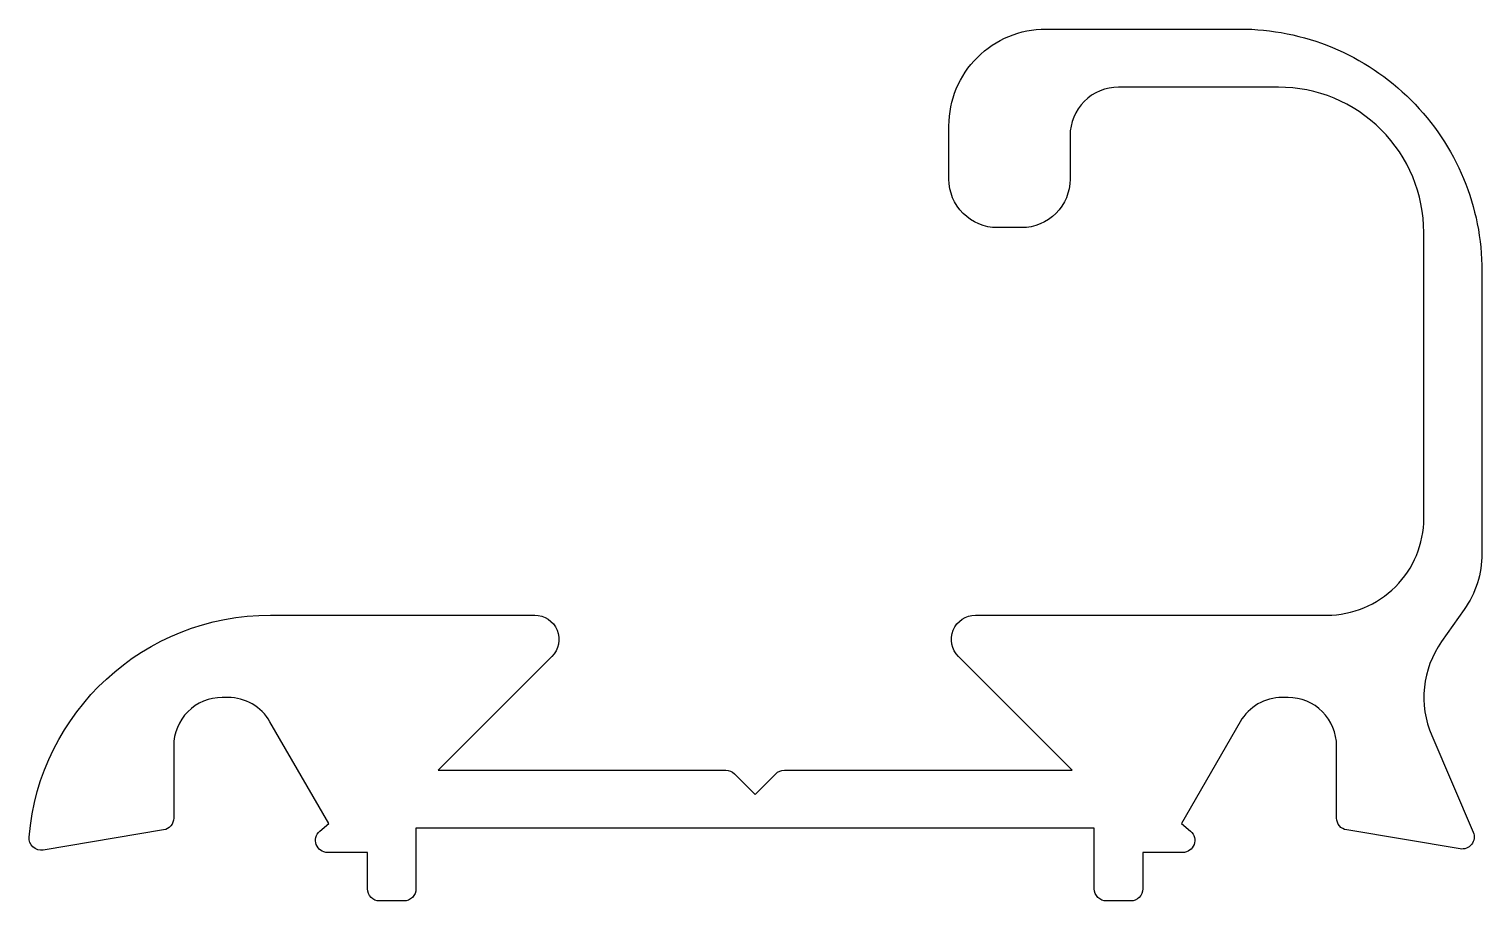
# Model space of a CAD drawing. Extents: x 553.8 to 583.8, y 84.4 to 102.4.
import ezdxf

# ---------------------------------------------------------------- set-up
doc = ezdxf.new("R2010")
doc.units = 0
doc.layers.add('PARÇA', color=7, linetype='CONTINUOUS')

msp = doc.modelspace()

# ---------------------------------------------------------------- linework, layer by layer
at = {"layer": 'PARÇA', "ltscale": 0.2}
msp.add_lwpolyline([(553.777, 85.695, -0.390297), (558.76, 90.277), (564.211, 90.277, -0.668179), (564.564, 89.423), (562.218, 87.077), (568.157, 87.077, -0.198912), (568.334, 87.003), (568.761, 86.577), (569.188, 87.003, -0.198912), (569.364, 87.077), (575.304, 87.077), (572.957, 89.423, -0.668179), (573.311, 90.277), (580.561, 90.277, 0.414214), (582.561, 92.277), (582.561, 98.177, 0.414214), (579.561, 101.177), (576.261, 101.177, 0.414214), (575.261, 100.177), (575.261, 99.277, -0.414214), (574.261, 98.277), (573.761, 98.277, -0.414214), (572.761, 99.277), (572.761, 100.377, -0.414214), (574.761, 102.377), (578.761, 102.377, -0.414214), (583.761, 97.377), (583.761, 91.546, -0.154887), (583.395, 90.393), (582.928, 89.732, 0.260754), (582.725, 87.79), (583.58, 85.797, -0.593187), (583.309, 85.452), (580.97, 85.842, -0.366629), (580.761, 86.088), (580.761, 87.577, 0.414214), (579.761, 88.577), (579.639, 88.577, 0.267949), (578.773, 88.077), (577.561, 85.977), (577.748, 85.816, -0.696305), (577.585, 85.377), (576.761, 85.377), (576.761, 84.627, -0.414214), (576.511, 84.377), (576.011, 84.377, -0.414214), (575.761, 84.627), (575.761, 85.877), (561.761, 85.877), (561.761, 84.627, -0.414214), (561.511, 84.377), (561.011, 84.377, -0.414214), (560.761, 84.627), (560.761, 85.377), (559.937, 85.377, -0.696305), (559.774, 85.816), (559.961, 85.977), (558.748, 88.077, 0.267949), (557.882, 88.577), (557.761, 88.577, 0.414214), (556.761, 87.577), (556.761, 86.088, -0.366629), (556.552, 85.842), (554.067, 85.428, -0.488937)], format="xyb", close=True, dxfattribs=at)

doc.saveas('drawing.dxf')
